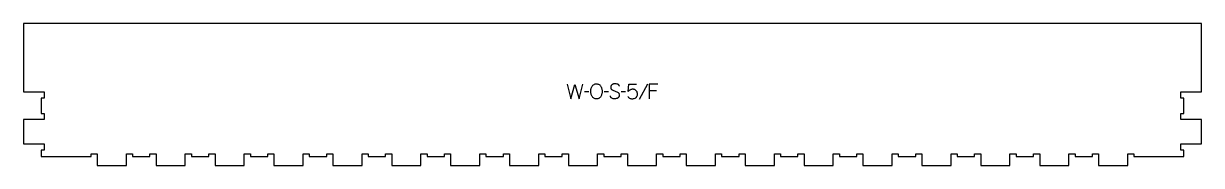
# Model space of a CAD drawing. Extents: x 0 to 2399, y 0 to 290.
import ezdxf

# ---------------------------------------------------------------- set-up
doc = ezdxf.new("R2010")
doc.units = 0
doc.layers.add('1_ANYTOOL_1MMDEEP_LABELS_S', color=2, linetype='CONTINUOUS')
doc.layers.add('4_ANYTOOL_CUTTHROUGH_OUTSI', color=5, linetype='CONTINUOUS')

msp = doc.modelspace()

# ---------------------------------------------------------------- linework, layer by layer
at = {"layer": '1_ANYTOOL_1MMDEEP_LABELS_S'}
for p, q in [((1151.428349, 149.996447), (1142.642635, 149.910733)), ((1191.456921, 149.996447), (1182.671206, 149.910733)), ((1226.514064, 149.996447), (1217.728349, 149.910733)), ((1271.171206, 165.639304), (1253.985492, 134.867876)), ((1289.256921, 152.139304), (1274.771206, 152.139304))]:
    msp.add_line(p, q, dxfattribs=at)
for points in [[(1107.071206, 166.110733), (1114.785492, 136.110733), (1123.228349, 165.210733), (1131.714064, 136.110733), (1139.214064, 166.110733)], [(1292.428349, 166.110733), (1274.771206, 166.110733), (1274.771206, 136.110733)]]:
    msp.add_lwpolyline(points, dxfattribs=at)
msp.add_lwpolyline([(1167.499778, 166.45359, -0.064784), (1170.173733, 166.105669, -0.088904), (1172.599778, 164.975019, -0.05419), (1174.522342, 163.282889, -0.051179), (1176.049778, 161.225019, -0.041653), (1177.231977, 158.796246, -0.036749), (1178.021206, 156.210733, -0.024892), (1178.478986, 153.59147, -0.030823), (1178.642635, 150.939304, -0.034269), (1178.466115, 148.366808, -0.031918), (1177.951564, 145.839304, -0.031725), (1177.063377, 143.229908, -0.026303), (1175.878349, 140.739304, -0.058719), (1174.354569, 138.577557, -0.077745), (1172.315849, 136.914304, -0.077243), (1169.828861, 135.935467, -0.055252), (1167.156921, 135.639304, -0.054051), (1164.402996, 135.937884, -0.077615), (1161.837278, 136.935733, -0.078558), (1159.762205, 138.622806, -0.060481), (1158.221206, 140.825019, -0.02629), (1157.034546, 143.364238, -0.031299), (1156.147992, 146.021447, -0.031469), (1155.632954, 148.608263, -0.033416), (1155.456921, 151.239304, -0.032847), (1155.635599, 153.956253, -0.035049), (1156.180135, 156.623233, -0.03503), (1157.096109, 159.200272, -0.032231), (1158.349778, 161.632162, -0.062518), (1159.971667, 163.699256, -0.074052), (1162.083706, 165.248233, -0.072322), (1164.71056, 166.179124, -0.049083)], format="xyb", close=True, dxfattribs=at)
for points in [[(1213.699778, 161.525019, 0.071867), (1213.506664, 162.861625, 0.100684), (1212.880135, 164.042876, 0.047558), (1212.405581, 164.519326, 0.038563), (1211.855581, 164.908054, 0.037928), (1211.158394, 165.255523, 0.026634), (1210.421206, 165.510733, 0.028461), (1207.397873, 166.196716, 0.041577), (1204.314064, 166.45359, 0.036938), (1202.811704, 166.342451, 0.041531), (1201.346206, 165.998233, 0.041583), (1199.96883, 165.421025, 0.038125), (1198.699778, 164.632162, 0.057611), (1197.629625, 163.640257, 0.065808), (1196.835492, 162.419662, 0.06469), (1196.357996, 160.960107, 0.046778), (1196.214064, 159.425019, 0.052235), (1196.376419, 157.875177, 0.075448), (1196.921206, 156.425019, 0.076671), (1197.837298, 155.251966, 0.061023), (1199.042635, 154.367876, 0.021951), (1202.071489, 152.84053, 0.018213), (1205.214064, 151.560733, -0.02405), (1208.315548, 150.255271, -0.02981), (1211.256921, 148.625019, -0.068439), (1212.398223, 147.659088, -0.079282), (1213.206921, 146.407162, -0.076308), (1213.63192, 144.82848, -0.047772), (1213.656921, 143.182162, -0.046243), (1213.363686, 141.501202, -0.06359), (1212.714064, 139.930376, -0.064671), (1211.74124, 138.646187, -0.057073), (1210.485492, 137.632162, -0.067522), (1207.517184, 136.269251, -0.070793), (1204.292635, 135.767876, -0.064027), (1201.15362, 136.130391, -0.070447), (1198.228349, 137.310733, -0.054374), (1197.069932, 138.160366, -0.074742), (1196.171206, 139.271447, -0.075199), (1195.648199, 140.577826, -0.057737), (1195.485492, 141.982162)], [(1230.799778, 140.867876, 0.051644), (1232.534816, 138.847963, 0.067529), (1234.689064, 137.300019, 0.067834), (1237.145821, 136.395547, 0.054378), (1239.756921, 136.110733, 0.039344), (1242.740174, 136.34584, 0.059901), (1245.606921, 137.160733, 0.055966), (1246.821727, 137.837736, 0.047768), (1247.872992, 138.751804, 0.046557), (1248.868407, 140.017093, 0.031515), (1249.656921, 141.425019, 0.047557), (1250.345213, 143.3044, 0.064093), (1250.599778, 145.282162, 0.035335), (1250.458459, 147.279341, 0.045148), (1249.999778, 149.225019, 0.045692), (1249.249652, 150.936509, 0.046166), (1248.199778, 152.482162, 0.060461), (1246.86487, 153.753716, 0.060801), (1245.264064, 154.667876, 0.059081), (1243.300571, 155.231198, 0.040364), (1241.256921, 155.396447, 0.051634), (1238.676329, 155.129243, 0.068321), (1236.242635, 154.260733, 0.044671), (1234.00085, 152.82858, 0.031916), (1231.999778, 151.067876), (1232.728349, 166.110733), (1248.928349, 166.110733)]]:
    msp.add_lwpolyline(points, format="xyb", dxfattribs=at)
at = {"layer": '4_ANYTOOL_CUTTHROUGH_OUTSI'}
msp.add_lwpolyline([(977.5, 18.00256), (977.5, 23.75256, -0.414214), (977.75, 24.00256), (989.75, 24.00256, -0.414214), (990, 23.75256), (990, 0.00256), (1049.5, 0.00256), (1049.5, 23.75256, -0.414214), (1049.75, 24.00256), (1061.75, 24.00256, -0.414214), (1062, 23.75256), (1062, 18.00256), (1097.5, 18.00256), (1097.5, 23.75256, -0.414214), (1097.75, 24.00256), (1109.75, 24.00256, -0.414214), (1110, 23.75256), (1110, 0.00256), (1169.5, 0.00256), (1169.5, 23.75256, -0.414214), (1169.75, 24.00256), (1181.75, 24.00256, -0.414214), (1182, 23.75256), (1182, 18.00256), (1217.499201, 18.002516), (1217.499215, 23.752517, -0.414214), (1217.749216, 24.002516), (1229.749216, 24.002487, -0.414214), (1229.999215, 23.752486), (1229.999157, 0.002486), (1289.499157, 0.002341), (1289.499215, 23.752341, -0.414214), (1289.749216, 24.00234), (1301.749216, 24.002311, -0.414213), (1301.999215, 23.752311), (1301.999215, 18.002311), (1337.499201, 18.002224), (1337.499215, 23.752224, -0.414214), (1337.749216, 24.002223), (1349.749216, 24.002194, -0.414214), (1349.999215, 23.752193), (1349.999157, 0.002193), (1409.499157, 0.002048), (1409.499215, 23.752048, -0.414214), (1409.749216, 24.002048), (1421.749216, 24.002019, -0.414213), (1421.999215, 23.752019), (1421.999215, 18.002018), (1457.499201, 18.001931), (1457.499215, 23.751931, -0.414214), (1457.749216, 24.001931), (1469.749216, 24.001901, -0.414214), (1469.999215, 23.751901), (1469.999157, 0.001901), (1529.499157, 0.001756), (1529.499215, 23.751756, -0.414214), (1529.749216, 24.001755), (1541.749216, 24.001726, -0.414214), (1541.999215, 23.751725), (1541.999201, 18.001725), (1577.499201, 18.001639), (1577.499215, 23.751639, -0.414214), (1577.749216, 24.001638), (1589.749216, 24.001609, -0.414214), (1589.999215, 23.751608), (1589.999157, 0.001608), (1649.499157, 0.001463), (1649.499215, 23.751463, -0.414214), (1649.749216, 24.001463), (1661.749216, 24.001433, -0.414214), (1661.999215, 23.751433), (1661.999201, 18.001433), (1697.499201, 18.001346), (1697.499215, 23.751346, -0.414214), (1697.749216, 24.001345), (1709.749216, 24.001316, -0.414214), (1709.999215, 23.751316), (1709.999157, 0.001316), (1769.499157, 0.001171), (1769.499215, 23.751171, -0.414214), (1769.749216, 24.00117), (1781.749216, 24.001141, -0.414214), (1781.999215, 23.75114), (1781.999201, 18.00114), (1817.499201, 18.001053), (1817.499215, 23.751053, -0.414214), (1817.749216, 24.001053), (1829.749216, 24.001024, -0.414214), (1829.999215, 23.751023), (1829.999157, 0.001023), (1889.499157, 0.000878), (1889.499215, 23.750878, -0.414214), (1889.749216, 24.000877), (1901.749216, 24.000848, -0.414214), (1901.999215, 23.750847), (1901.999201, 18.000847), (1937.499201, 18.000761), (1937.499215, 23.750761, -0.414214), (1937.749216, 24.00076), (1949.749216, 24.000731, -0.414214), (1949.999215, 23.75073), (1949.999157, 0.00073), (2009.499157, 0.000585), (2009.499215, 23.750585, -0.414214), (2009.749216, 24.000585), (2021.749216, 24.000555, -0.414214), (2021.999215, 23.750555), (2021.999201, 18.000555), (2057.499201, 18.000468), (2057.499215, 23.750468, -0.414214), (2057.749216, 24.000468), (2069.749216, 24.000438, -0.414214), (2069.999215, 23.750438), (2069.999157, 0.000438), (2129.499157, 0.000293), (2129.499215, 23.750293, -0.414214), (2129.749216, 24.000292), (2141.749216, 24.000263, -0.414214), (2141.999215, 23.750262), (2141.999201, 18.000262), (2177.499201, 18.000176), (2177.499215, 23.750176, -0.414214), (2177.749216, 24.000175), (2189.749216, 24.000146, -0.414214), (2189.999215, 23.750145), (2189.999157, 0.000145), (2249.499157, 0), (2249.499215, 23.75, -0.414214), (2249.749216, 23.999999), (2261.749216, 23.99997, -0.414214), (2261.999215, 23.74997), (2261.999201, 17.99997), (2363.499201, 17.999722), (2363.499234, 31.499722), (2357.749234, 31.499736, -0.414214), (2357.499235, 31.749737), (2357.499264, 43.749737, -0.414214), (2357.749265, 43.999736), (2399.499265, 43.999634), (2399.499385, 93.499634), (2357.749385, 93.499736, -0.414214), (2357.499386, 93.749737), (2357.499415, 105.749737, -0.414214), (2357.749416, 105.999736), (2363.499416, 105.999722), (2363.499493, 137.499389), (2357.749493, 137.499403, -0.414214), (2357.499493, 137.749403), (2357.499523, 149.749403, -0.414214), (2357.749524, 149.999403), (2399.499285, 149.999252), (2399.499978, 289.499617), (1199.749993, 289.502543), (0.000007, 289.502543), (0.000238, 150.002177), (41.75, 150.002227, -0.414214), (42, 149.752227), (42, 137.752227, -0.414214), (41.75, 137.502227), (36, 137.502227), (36, 106.00256), (41.75, 106.00256, -0.414214), (42, 105.75256), (42, 93.75256, -0.414214), (41.75, 93.50256), (0, 93.50256), (0, 44.00256), (41.75, 44.00256, -0.414214), (42, 43.75256), (42, 31.75256, -0.414214), (41.75, 31.50256), (36, 31.50256), (36, 18.00256), (137.5, 18.00256), (137.5, 23.75256, -0.414214), (137.75, 24.00256), (149.75, 24.00256, -0.414214), (150, 23.75256), (150, 0.00256), (209.5, 0.00256), (209.5, 23.75256, -0.414214), (209.75, 24.00256), (221.75, 24.00256, -0.414214), (222, 23.75256), (222, 18.00256), (257.5, 18.00256), (257.5, 23.75256, -0.414214), (257.75, 24.00256), (269.75, 24.00256, -0.414214), (270, 23.75256), (270, 0.00256), (329.5, 0.00256), (329.5, 23.75256, -0.414214), (329.75, 24.00256), (341.75, 24.00256, -0.414214), (342, 23.75256), (342, 18.00256), (377.5, 18.00256), (377.5, 23.75256, -0.414214), (377.75, 24.00256), (389.75, 24.00256, -0.414214), (390, 23.75256), (390, 0.00256), (449.5, 0.00256), (449.5, 23.75256, -0.414214), (449.75, 24.00256), (461.75, 24.00256, -0.414214), (462, 23.75256), (462, 18.00256), (497.5, 18.00256), (497.5, 23.75256, -0.414214), (497.75, 24.00256), (509.75, 24.00256, -0.414214), (510, 23.75256), (510, 0.00256), (569.5, 0.00256), (569.5, 23.75256, -0.414214), (569.75, 24.00256), (581.75, 24.00256, -0.414214), (582, 23.75256), (582, 18.00256), (617.5, 18.00256), (617.5, 23.75256, -0.414214), (617.75, 24.00256), (629.75, 24.00256, -0.414214), (630, 23.75256), (630, 0.00256), (689.5, 0.00256), (689.5, 23.75256, -0.414214), (689.75, 24.00256), (701.75, 24.00256, -0.414214), (702, 23.75256), (702, 18.00256), (737.5, 18.00256), (737.5, 23.75256, -0.414214), (737.75, 24.00256), (749.75, 24.00256, -0.414214), (750, 23.75256), (750, 0.00256), (809.5, 0.00256), (809.5, 23.75256, -0.414214), (809.75, 24.00256), (821.75, 24.00256, -0.414214), (822, 23.75256), (822, 18.00256), (857.5, 18.00256), (857.5, 23.75256, -0.414214), (857.75, 24.00256), (869.75, 24.00256, -0.414214), (870, 23.75256), (870, 0.00256), (929.5, 0.00256), (929.5, 23.75256, -0.414214), (929.75, 24.00256), (941.75, 24.00256, -0.414214), (942, 23.75256), (942, 18.00256)], format="xyb", close=True, dxfattribs=at)

doc.saveas('drawing.dxf')
